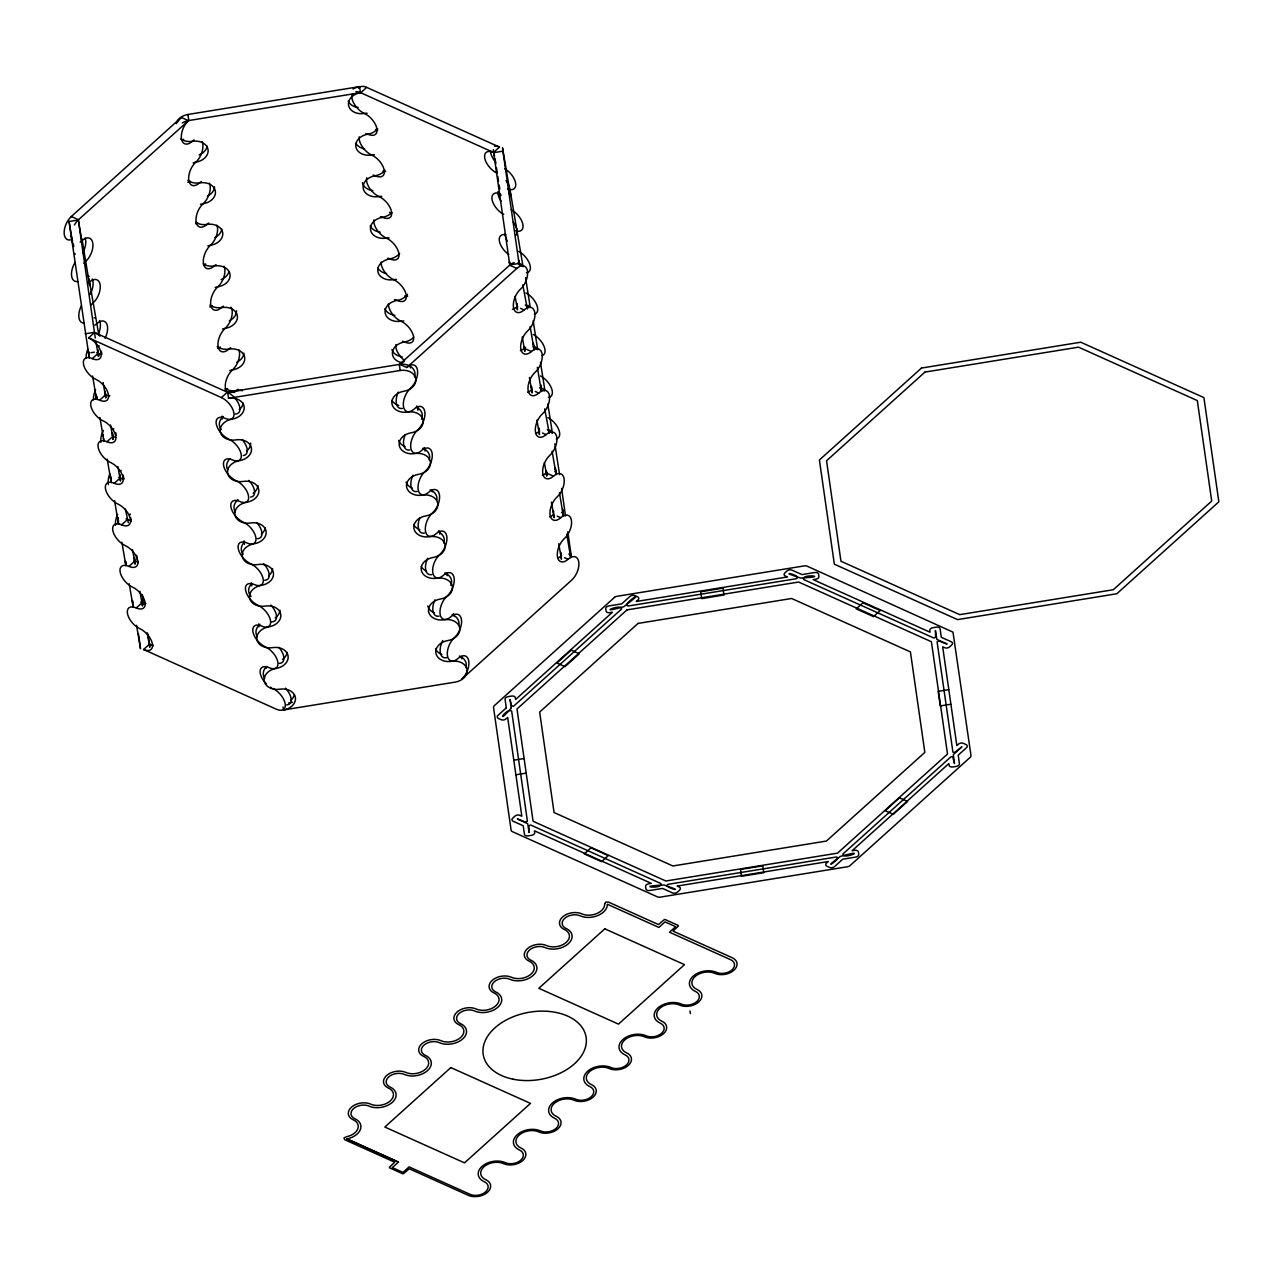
<?xml version="1.0" encoding="UTF-8"?>
<svg xmlns="http://www.w3.org/2000/svg" width="1283" height="1283" viewBox="0 0 1283 1283"><rect width="100%" height="100%" fill="white"/><g stroke="black" fill="none" stroke-linecap="round" stroke-linejoin="round"><path stroke-width="1.5" d="M112.359 432.852L113.145 439.524L110.579 425.042M118.533 524.138L117.747 517.723M142.477 605.72L141.659 599.065L142.541 603.411M563.397 516.119L562.596 509.447L563.478 513.793M566.765 534.225L570.694 557.608L569.941 550.984M70.421 239.873A13.921 7.618 -65.8 0 1 64.166 231.966A13.921 7.618 -65.8 0 1 71.303 216.538L181.304 117.443L188.473 120.666A13.921 7.618 -65.8 0 0 181.496 138.981A13.921 7.618 -65.8 0 0 192.129 141.435A13.921 7.618 -65.8 0 1 194.086 139.959M74.398 224.974A13.921 7.618 -65.8 0 1 78.471 219.762L188.473 120.666M272.686 688.426A13.921 7.297 48 0 1 285.147 703.597A13.921 7.297 48 0 1 276.342 709.21L143.584 649.503A13.921 7.297 48 0 0 152.372 643.89A13.921 7.297 48 0 0 139.927 628.718A13.921 7.297 48 0 1 127.466 613.563A13.921 7.297 48 0 1 136.255 607.95A13.921 7.297 48 0 0 145.043 602.336A13.921 7.297 48 0 0 132.598 587.165A13.921 7.297 48 0 1 120.137 572.01A13.921 7.297 48 0 1 128.925 566.396A13.921 7.297 48 0 0 137.714 560.783A13.921 7.297 48 0 0 125.269 545.612A13.921 7.297 48 0 1 112.808 530.456A13.921 7.297 48 0 1 121.612 524.843A13.921 7.297 48 0 0 130.401 519.23A13.921 7.297 48 0 0 117.94 504.059A13.921 7.297 48 0 1 105.495 488.903A13.921 7.297 48 0 1 114.283 483.29A13.921 7.297 48 0 0 123.072 477.677A13.921 7.297 48 0 0 110.611 462.505A13.921 7.297 48 0 1 98.166 447.35A13.921 7.297 48 0 1 106.954 441.737A13.921 7.297 48 0 0 115.743 436.124A13.921 7.297 48 0 0 103.282 420.952A13.921 7.297 48 0 1 90.836 405.797A13.921 7.297 48 0 1 99.625 400.184A13.921 7.297 48 0 0 108.413 394.571A13.921 7.297 48 0 0 95.968 379.399A13.921 7.297 48 0 1 83.507 364.244A13.921 7.297 48 0 1 92.296 358.631A13.921 7.297 48 0 0 101.084 353.017A13.921 7.297 48 0 0 88.639 337.846L94.573 332.505L227.332 392.213A13.921 7.297 48 0 1 239.135 404.995A13.921 7.297 48 0 1 235.334 414.024M355.808 91.735A13.921 7.297 48 0 1 360.78 92.745L366.713 87.388L499.472 147.096L493.538 152.452A13.921 7.297 48 0 0 484.749 158.066A13.921 7.297 48 0 0 497.195 173.237M92.296 358.631L98.23 353.274A13.921 7.297 48 0 0 101.902 354.3L101.341 351.334M99.625 400.184L105.559 394.827A13.921 7.297 48 0 0 109.905 395.87M106.954 441.737L111.413 437.711M114.283 483.29L120.217 477.934A13.921 7.297 48 0 0 123.89 478.96M88.639 337.846L221.398 397.554L227.332 392.213M121.612 524.843L127.546 519.487A13.921 7.297 48 0 0 131.219 520.513M128.925 566.396L134.875 561.04A13.921 7.297 48 0 0 137.858 561.97M411.121 387.691A13.921 7.618 -65.8 0 0 417.376 369.6A13.921 7.618 -65.8 0 0 406.807 367.515L399.638 364.292L509.64 265.18A13.921 7.618 -65.8 0 1 514.178 262.63M136.255 607.95L142.205 602.593A13.921 7.297 48 0 0 145.877 603.619M406.807 367.515L516.808 268.42A13.921 7.618 -65.8 0 1 527.441 270.873A13.921 7.618 -65.8 0 1 520.465 289.188A13.921 7.618 -65.8 0 0 513.505 307.503A13.921 7.618 -65.8 0 0 524.138 309.957A13.921 7.618 -65.8 0 1 534.754 312.427A13.921 7.618 -65.8 0 1 527.794 330.741A13.921 7.618 -65.8 0 0 520.834 349.056A13.921 7.618 -65.8 0 0 531.451 351.51A13.921 7.618 -65.8 0 1 542.084 353.98A13.921 7.618 -65.8 0 1 535.123 372.295A13.921 7.618 -65.8 0 0 528.147 390.609A13.921 7.618 -65.8 0 0 538.78 393.063A13.921 7.618 -65.8 0 1 549.413 395.533A13.921 7.618 -65.8 0 1 542.452 413.848A13.921 7.618 -65.8 0 0 535.476 432.163A13.921 7.618 -65.8 0 0 546.109 434.616A13.921 7.618 -65.8 0 1 556.742 437.086A13.921 7.618 -65.8 0 1 549.782 455.401A13.921 7.618 -65.8 0 0 542.805 473.716A13.921 7.618 -65.8 0 0 553.438 476.169A13.921 7.618 -65.8 0 1 564.071 478.639A13.921 7.618 -65.8 0 1 557.095 496.954A13.921 7.618 -65.8 0 0 550.134 515.269A13.921 7.618 -65.8 0 0 560.767 517.723A13.921 7.618 -65.8 0 1 571.4 520.192A13.921 7.618 -65.8 0 1 564.424 538.507A13.921 7.618 -65.8 0 0 557.464 556.822A13.921 7.618 -65.8 0 0 568.096 559.276A13.921 7.618 -65.8 0 1 578.729 561.746A13.921 7.618 -65.8 0 1 571.753 580.06L461.768 679.156A13.921 7.618 -65.8 0 0 468.728 660.841A13.921 7.618 -65.8 0 0 458.095 658.387A13.921 7.618 -65.8 0 1 447.478 655.918A13.921 7.618 -65.8 0 1 454.439 637.603A13.921 7.618 -65.8 0 0 461.399 619.288A13.921 7.618 -65.8 0 0 450.782 616.834A13.921 7.618 -65.8 0 1 440.149 614.365A13.921 7.618 -65.8 0 1 447.109 596.05A13.921 7.618 -65.8 0 0 454.086 577.735A13.921 7.618 -65.8 0 0 443.453 575.281A13.921 7.618 -65.8 0 1 432.82 572.827A13.921 7.618 -65.8 0 1 439.78 554.497A13.921 7.618 -65.8 0 0 446.757 536.182A13.921 7.618 -65.8 0 0 436.124 533.728A13.921 7.618 -65.8 0 1 425.491 531.274A13.921 7.618 -65.8 0 1 432.451 512.943A13.921 7.618 -65.8 0 0 439.428 494.629A13.921 7.618 -65.8 0 0 428.795 492.175A13.921 7.618 -65.8 0 1 418.162 489.721A13.921 7.618 -65.8 0 1 425.138 471.39A13.921 7.618 -65.8 0 0 432.098 453.075A13.921 7.618 -65.8 0 0 421.466 450.622A13.921 7.618 -65.8 0 1 410.833 448.168A13.921 7.618 -65.8 0 1 417.809 429.837A13.921 7.618 -65.8 0 0 424.769 411.522A13.921 7.618 -65.8 0 0 414.136 409.069A13.921 7.618 -65.8 0 1 403.503 406.615A13.921 7.618 -65.8 0 1 410.48 388.3M143.584 649.503L149.518 644.146A13.921 7.297 48 0 0 153.206 645.173M176.172 123.617A13.921 10.553 -8.2 0 1 187.927 114.476L359.577 86.619L360.443 92.681A13.921 10.553 -8.2 0 0 348.543 105.302A13.921 10.553 -8.2 0 0 364.115 113.465A13.921 10.553 -8.2 0 1 367.146 113.225M182.314 122.96A13.921 10.553 -8.2 0 1 188.793 120.538L360.443 92.681M89.185 354.894L88.447 351.237L89.233 357.893L69.074 221.494L78.343 220.002L82.401 244.123L81.759 239.071M519.647 265.244L518.653 260.112L519.038 263.448L509.768 264.956L493.666 152.661L502.936 151.153L502.535 147.834L510.666 196.058L509.976 189.74M85.175 333.805L94.445 332.297L78.343 220.002M90.949 352.745L94.381 352.183M283.046 706.949L283.479 709.98A13.921 10.553 -8.2 0 0 295.379 697.359A13.921 10.553 -8.2 0 0 279.822 689.196A13.921 10.553 -8.2 0 1 264.25 681.048A13.921 10.553 -8.2 0 1 276.15 668.427A13.921 10.553 -8.2 0 0 288.066 655.805A13.921 10.553 -8.2 0 0 272.493 647.642A13.921 10.553 -8.2 0 1 256.937 639.495A13.921 10.553 -8.2 0 1 268.837 626.874A13.921 10.553 -8.2 0 0 280.736 614.252A13.921 10.553 -8.2 0 0 265.164 606.089A13.921 10.553 -8.2 0 1 249.608 597.942A13.921 10.553 -8.2 0 1 261.507 585.321A13.921 10.553 -8.2 0 0 273.407 572.699A13.921 10.553 -8.2 0 0 257.835 564.536A13.921 10.553 -8.2 0 1 242.279 556.389A13.921 10.553 -8.2 0 1 254.178 543.767A13.921 10.553 -8.2 0 0 266.078 531.146A13.921 10.553 -8.2 0 0 250.506 522.983A13.921 10.553 -8.2 0 1 234.949 514.836A13.921 10.553 -8.2 0 1 246.849 502.214A13.921 10.553 -8.2 0 0 258.749 489.593A13.921 10.553 -8.2 0 0 243.193 481.43A13.921 10.553 -8.2 0 1 227.62 473.283A13.921 10.553 -8.2 0 1 239.52 460.661A13.921 10.553 -8.2 0 0 251.42 448.04A13.921 10.553 -8.2 0 0 235.864 439.893A13.921 10.553 -8.2 0 1 220.291 431.729A13.921 10.553 -8.2 0 1 232.191 419.108A13.921 10.553 -8.2 0 0 244.091 406.486A13.921 10.553 -8.2 0 0 228.534 398.339L227.668 392.261L399.318 364.42A13.921 10.553 -8.2 0 1 414.505 376.817M228.534 398.339L400.184 370.482A13.921 10.553 -8.2 0 1 415.756 378.629A13.921 10.553 -8.2 0 1 403.856 391.251A13.921 10.553 -8.2 0 0 391.957 403.872A13.921 10.553 -8.2 0 0 407.513 412.035A13.921 10.553 -8.2 0 1 423.069 420.183A13.921 10.553 -8.2 0 1 411.169 432.804A13.921 10.553 -8.2 0 0 399.27 445.426A13.921 10.553 -8.2 0 0 414.842 453.589A13.921 10.553 -8.2 0 1 430.398 461.736A13.921 10.553 -8.2 0 1 418.499 474.357A13.921 10.553 -8.2 0 0 406.599 486.979A13.921 10.553 -8.2 0 0 422.171 495.142A13.921 10.553 -8.2 0 1 437.728 503.289A13.921 10.553 -8.2 0 1 425.828 515.91A13.921 10.553 -8.2 0 0 413.928 528.532A13.921 10.553 -8.2 0 0 429.5 536.695A13.921 10.553 -8.2 0 1 445.057 544.842A13.921 10.553 -8.2 0 1 433.157 557.464A13.921 10.553 -8.2 0 0 421.257 570.085A13.921 10.553 -8.2 0 0 436.813 578.248A13.921 10.553 -8.2 0 1 452.386 586.395A13.921 10.553 -8.2 0 1 440.486 599.017A13.921 10.553 -8.2 0 0 428.586 611.638A13.921 10.553 -8.2 0 0 444.143 619.785A13.921 10.553 -8.2 0 1 459.715 627.948A13.921 10.553 -8.2 0 1 447.815 640.57A13.921 10.553 -8.2 0 0 435.915 653.191A13.921 10.553 -8.2 0 0 451.472 661.338A13.921 10.553 -8.2 0 1 467.044 669.501A13.921 10.553 -8.2 0 1 455.144 682.123L283.479 709.98M288.531 702.956L292.476 702.314M513.745 760.21L524.218 758.51M948.65 689.645L938.162 691.345L940.263 705.939L950.735 704.239M515.83 774.804L526.319 773.104M360.78 92.745L493.538 152.452M509.64 265.18L516.808 268.42M520.545 308.353L524.138 309.957M520.385 350.676A13.921 7.618 -65.8 0 0 524.282 348.286L531.451 351.51M535.203 391.459L538.78 393.063M71.303 216.538L78.471 219.762M542.533 433.012L546.109 434.616M542.356 475.335A13.921 7.618 -65.8 0 0 546.269 472.946L553.438 476.169M557.175 516.119L560.767 517.723M564.504 557.672L568.096 559.276M149.518 644.146L153.158 645.782M346.987 1138.903L398.484 1162.061L392.325 1167.61L402.942 1172.389L409.052 1166.889L470.123 1194.361A11.13 7.265 -10 0 0 485.648 1191.843A11.13 7.265 -10 0 0 484.188 1181.675A16.695 10.889 -10 0 1 482.007 1166.423A16.695 10.889 -10 0 1 505.31 1162.655A11.13 7.265 -10 0 0 520.85 1160.121A11.13 7.265 -10 0 0 519.39 1149.969A16.695 10.889 -10 0 1 517.209 1134.717A16.695 10.889 -10 0 1 540.512 1130.932A11.13 7.265 -10 0 0 556.052 1128.415A11.13 7.265 -10 0 0 554.593 1118.247A16.695 10.889 -10 0 1 552.396 1103.011A16.695 10.889 -10 0 1 575.714 1099.226A11.13 7.265 -10 0 0 591.238 1096.708A11.13 7.265 -10 0 0 589.779 1086.541A16.695 10.889 -10 0 1 587.598 1071.289A16.695 10.889 -10 0 1 610.9 1067.504A11.13 7.265 -10 0 0 626.441 1064.986A11.13 7.265 -10 0 0 624.981 1054.818A16.695 10.889 -10 0 1 622.8 1039.583A16.695 10.889 -10 0 1 646.103 1035.798A11.13 7.265 -10 0 0 661.643 1033.28A11.13 7.265 -10 0 0 660.184 1023.112A16.695 10.889 -10 0 1 658.003 1007.861A16.695 10.889 -10 0 1 681.305 1004.076A11.13 7.265 -10 0 0 696.829 1001.558A11.13 7.265 -10 0 0 695.386 991.39A16.695 10.889 -10 0 1 693.189 976.155A16.695 10.889 -10 0 1 716.491 972.37A11.13 7.265 -10 0 0 732.032 969.852A11.13 7.265 -10 0 0 730.572 959.684L669.501 932.212L675.66 926.663L665.043 921.884L658.885 927.433L607.308 904.242A16.695 10.889 -10 0 1 598.103 915.437A16.695 10.889 -10 0 1 580.221 915.837A11.13 7.265 -10 0 0 564.68 918.355A11.13 7.265 -10 0 0 566.14 928.523A16.695 10.889 -10 0 1 568.321 943.759A16.695 10.889 -10 0 1 545.018 947.544A11.13 7.265 -10 0 0 529.478 950.062A11.13 7.265 -10 0 0 530.937 960.229A16.695 10.889 -10 0 1 533.119 975.481A16.695 10.889 -10 0 1 509.816 979.25A11.13 7.265 -10 0 0 494.276 981.784A11.13 7.265 -10 0 0 495.735 991.935A16.695 10.889 -10 0 1 497.932 1007.187A16.695 10.889 -10 0 1 474.614 1010.972A11.13 7.265 -10 0 0 459.089 1013.49A11.13 7.265 -10 0 0 460.549 1023.658A16.695 10.889 -10 0 1 462.73 1038.909A16.695 10.889 -10 0 1 439.428 1042.678A11.13 7.265 -10 0 0 423.887 1045.212A11.13 7.265 -10 0 0 425.347 1055.364A16.695 10.889 -10 0 1 427.528 1070.615A16.695 10.889 -10 0 1 404.225 1074.4A11.13 7.265 -10 0 0 388.685 1076.918A11.13 7.265 -10 0 0 390.144 1087.086A16.695 10.889 -10 0 1 392.341 1102.322A16.695 10.889 -10 0 1 369.023 1106.106A11.13 7.265 -10 0 0 353.499 1108.624A11.13 7.265 -10 0 0 354.958 1118.792A16.695 10.889 -10 0 1 360.331 1129.665A16.695 10.889 -10 0 1 346.859 1138.919L398.42 1162.125M112.359 432.836L113.241 437.214M142.461 605.736L139.895 591.255M563.333 515.926L559.436 492.672M569.957 551.032L570.935 556.116M118.469 523.945L114.572 500.691M516.776 303.349L517.578 307.535M117.811 517.626L118.613 521.812M103.265 434.985L103.249 435.979M553.582 511.917L553.326 510.955L553.647 513.649M89.169 279.967L88.928 279.004L89.73 285.644L82.016 239.312M510.121 190.349L523.063 266.688M72.794 244.219L73.131 245.614L73.019 244.428M531.771 388.14L531.354 386.295L531.836 390.24M89.265 280.384L98.823 335.007M132.823 602.417L132.406 600.54L132.791 603.892M500.979 195.674L500.771 194.551M546.43 471.246L546.879 473.748M96.177 394.667L96.915 398.724M110.931 478.302L110.402 475.913L111.204 482.584L107.243 459.138M510.009 264.619L509.399 261.668L509.768 264.956M524.555 347.132L525.036 349.858M561.296 555.491L560.687 552.54L561.457 559.163L558.73 543.703M125.59 561.409L126.087 564.135M493.907 152.324L494.564 156.093M135.084 561.152L134.33 557.512L135.132 564.183L132.566 549.701M72.506 242.615L69.074 221.494M541.506 389.15L540.624 384.772L541.426 391.443L537.352 367.339M539.55 432.195L538.716 427.881L539.469 434.52L536.903 420.038M105.912 395.661L105.03 391.299L105.815 397.971L103.41 384.499M689.949 1010.972L690.398 1013.57M556.293 473.01L555.266 467.894L556.068 474.566L552.107 451.119M120.698 479.521L119.688 474.389L120.49 481.061L117.908 466.595M554.833 443.822L559.58 474.614M525.533 277.609L530.232 307.23M98.855 355.664L97.716 349.73L98.502 356.417L95.92 341.936M73.339 244.059L73.772 246.609M549.252 433.109L544.682 408.892M527.265 308.449L522.806 284.906M128.316 522.726L125.397 509.159M547.793 403.904L552.38 432.9M533.151 320.814L537.721 349.794M540.464 362.351L544.89 390.337M499.793 188.97L499.151 185.089M495.03 158.835L495.847 163.791M544.393 462.586L546.799 476.073L546.237 471.519M522.245 336.932L524.811 351.414L524.266 346.859M515.092 296.389L517.498 309.861L516.696 303.446M131.283 521.507L130.641 517.546M147.224 632.808L149.79 647.29L147.978 634.091M551.401 502.15L554.128 517.61L553.823 514.9M529.414 377.491L532.14 392.967L531.916 390.818M123.793 478.96L123.168 475.047M103.089 382.494L103.249 383.489M74.911 253.409L75.072 254.403M498.51 181.095L497.788 176.461M116.144 435.418L115.695 432.563M496.473 167.704L497.13 172.018M95.311 338.022L94.445 332.297M130.08 513.89L130.208 514.756M530.136 326.459L534.081 349.906L533.295 343.235L534.305 348.351A13.921 7.618 -65.8 0 0 533.103 346.875M136.559 625.35L140.521 648.781L138.42 633.626M129.23 583.797L133.191 607.228L132.967 605.095M121.901 542.244L125.862 565.691L125.301 561.136M99.93 417.584L103.875 441.031L103.57 438.305M92.601 376.031L96.546 399.478L95.92 394.426M561.569 488.406L565.514 515.991M567.776 531.755L571.176 555.395M502.936 151.153L519.038 263.448M399.318 364.42L400.184 370.482M187.927 114.476L188.793 120.538M136.672 555.282L137.81 563.157M142.333 594.687L143.744 604.534M493.666 152.661L493.281 149.598M402.076 362.736A13.921 10.553 -8.2 0 1 392.438 352.312A13.921 10.553 -8.2 0 1 404.402 342A13.921 10.553 -8.2 0 0 413.735 337.221M403.776 320.991A13.921 10.553 -8.2 0 0 400.745 321.231A13.921 10.553 -8.2 0 1 385.189 313.068A13.921 10.553 -8.2 0 1 397.089 300.447A13.921 10.553 -8.2 0 0 407.481 294.288M396.447 279.437A13.921 10.553 -8.2 0 0 393.416 279.678A13.921 10.553 -8.2 0 1 377.86 271.515A13.921 10.553 -8.2 0 1 389.759 258.893A13.921 10.553 -8.2 0 0 399.654 253.441M389.118 237.884A13.921 10.553 -8.2 0 0 386.087 238.125A13.921 10.553 -8.2 0 1 370.53 229.962A13.921 10.553 -8.2 0 1 382.43 217.34A13.921 10.553 -8.2 0 0 391.748 212.561M381.789 196.331A13.921 10.553 -8.2 0 0 378.758 196.572A13.921 10.553 -8.2 0 1 363.201 188.409A13.921 10.553 -8.2 0 1 375.101 175.787A13.921 10.553 -8.2 0 0 384.996 170.334M374.46 154.778A13.921 10.553 -8.2 0 0 371.445 155.018A13.921 10.553 -8.2 0 1 355.872 146.855A13.921 10.553 -8.2 0 1 367.772 134.234A13.921 10.553 -8.2 0 0 377.667 128.781M180.518 138.789A13.921 10.553 -8.2 0 0 192.45 141.322A13.921 10.553 -8.2 0 1 208.022 149.486A13.921 10.553 -8.2 0 1 196.123 162.091A13.921 10.553 -8.2 0 0 193.172 162.829M187.847 180.342A13.921 10.553 -8.2 0 0 199.779 182.876A13.921 10.553 -8.2 0 1 215.352 191.023A13.921 10.553 -8.2 0 1 203.452 203.644A13.921 10.553 -8.2 0 0 200.501 204.382M195.898 222.392A13.921 10.553 -8.2 0 0 207.108 224.429A13.921 10.553 -8.2 0 1 222.681 232.576A13.921 10.553 -8.2 0 1 210.781 245.197A13.921 10.553 -8.2 0 0 207.83 245.935M203.227 263.945A13.921 10.553 -8.2 0 0 214.437 265.982A13.921 10.553 -8.2 0 1 229.994 274.129A13.921 10.553 -8.2 0 1 218.094 286.751A13.921 10.553 -8.2 0 0 215.159 287.488M209.835 305.001A13.921 10.553 -8.2 0 0 221.767 307.535A13.921 10.553 -8.2 0 1 237.323 315.682A13.921 10.553 -8.2 0 1 225.423 328.304A13.921 10.553 -8.2 0 0 222.488 329.041M217.164 346.554A13.921 10.553 -8.2 0 0 229.096 349.088A13.921 10.553 -8.2 0 1 244.652 357.235A13.921 10.553 -8.2 0 1 232.752 369.857A13.921 10.553 -8.2 0 0 229.817 370.595M225.199 388.605A13.921 10.553 -8.2 0 0 236.425 390.641A13.921 10.553 -8.2 0 1 242.423 390.673M402.172 356.818A13.921 10.553 -8.2 0 1 391.924 349.682M394.843 315.265A13.921 10.553 -8.2 0 1 384.868 308.85M386.552 273.568A13.921 10.553 -8.2 0 1 377.892 268.003M380.201 232.175A13.921 10.553 -8.2 0 1 370.226 225.744M372.872 190.622A13.921 10.553 -8.2 0 1 362.399 182.715M364.564 148.908A13.921 10.553 -8.2 0 1 355.92 143.343M358.214 107.515A13.921 10.553 -8.2 0 1 348.238 101.084M353.098 89.04A13.921 10.553 -8.2 0 1 359.577 86.619M207.172 146.118A13.921 10.553 -8.2 0 1 199.122 154.954M214.582 186.885A13.921 10.553 -8.2 0 1 207.365 196.107M221.815 229.224A13.921 10.553 -8.2 0 1 214.694 237.66M228.983 271.547A13.921 10.553 -8.2 0 1 221.109 279.614M236.569 310.775A13.921 10.553 -8.2 0 1 229.336 320.766M243.882 353.098A13.921 10.553 -8.2 0 1 236.665 362.319M234.789 391.796A13.921 7.618 -65.8 0 0 236.088 390.754A13.921 7.618 -65.8 0 1 238.045 389.278M229.192 393.288A13.921 7.618 -65.8 0 1 225.439 383.601A13.921 7.618 -65.8 0 1 232.431 369.985A13.921 7.618 -65.8 0 0 238.911 349.906M230.715 347.725A13.921 7.618 -65.8 0 0 228.759 349.201A13.921 7.618 -65.8 0 1 218.126 346.747A13.921 7.618 -65.8 0 1 225.102 328.432A13.921 7.618 -65.8 0 0 231.004 307.182M223.386 306.172A13.921 7.618 -65.8 0 0 221.43 307.647A13.921 7.618 -65.8 0 1 210.813 305.194A13.921 7.618 -65.8 0 1 217.773 286.879A13.921 7.618 -65.8 0 0 223.996 266.19M216.073 264.619A13.921 7.618 -65.8 0 0 214.117 266.094A13.921 7.618 -65.8 0 1 203.484 263.64A13.921 7.618 -65.8 0 1 210.444 245.326A13.921 7.618 -65.8 0 0 216.939 225.247M208.744 223.066A13.921 7.618 -65.8 0 0 206.788 224.541A13.921 7.618 -65.8 0 1 196.155 222.087A13.921 7.618 -65.8 0 1 203.115 203.772A13.921 7.618 -65.8 0 0 209.337 183.084M201.415 181.512A13.921 7.618 -65.8 0 0 199.458 182.988A13.921 7.618 -65.8 0 1 188.826 180.534A13.921 7.618 -65.8 0 1 195.786 162.219A13.921 7.618 -65.8 0 0 202.008 141.531M80.188 242.022A13.921 7.618 -65.8 0 0 82.144 240.546A13.921 7.618 -65.8 0 1 92.777 243A13.921 7.618 -65.8 0 1 85.801 261.315A13.921 7.618 -65.8 0 0 83.94 263.288M72.57 241.012A13.921 7.618 -65.8 0 1 71.335 235.19M87.501 283.575A13.921 7.618 -65.8 0 0 89.473 282.1A13.921 7.618 -65.8 0 1 100.09 284.553A13.921 7.618 -65.8 0 1 93.13 302.868A13.921 7.618 -65.8 0 0 91.253 304.841M94.83 325.128A13.921 7.618 -65.8 0 0 96.786 323.653A13.921 7.618 -65.8 0 1 106.521 323.444A13.921 7.618 -65.8 0 1 105.014 338.327M98.583 346.394A13.921 7.618 -65.8 0 1 99.192 345.688M113.241 429.5A13.921 7.618 -65.8 0 1 113.85 428.795M120.57 471.053A13.921 7.618 -65.8 0 1 121.179 470.348M227.62 388.573A13.921 7.618 -65.8 0 1 225.006 389.92M220.291 347.019A13.921 7.618 -65.8 0 1 217.693 348.367M212.304 305.899A13.921 7.618 -65.8 0 1 209.722 306.974M205.633 263.913A13.921 7.618 -65.8 0 1 203.676 265.02M197.662 222.793A13.921 7.618 -65.8 0 1 195.706 223.707M190.333 181.24A13.921 7.618 -65.8 0 1 187.751 182.314M183.661 139.254A13.921 7.618 -65.8 0 1 181.689 140.36M177.23 122.655A13.921 7.618 -65.8 0 1 181.304 117.443M85.127 238.029A13.921 7.618 -65.8 0 1 82.705 252.879M77.75 281.426A13.921 7.618 -65.8 0 1 71.607 276.021A13.921 7.618 -65.8 0 1 75.072 262.438M92.184 278.956A13.921 7.618 -65.8 0 1 90.035 294.432M86.843 276.326A13.921 7.618 -65.8 0 1 89.185 276.342M83.86 323.108A13.921 7.618 -65.8 0 1 81.406 305.739M99.497 320.509A13.921 7.618 -65.8 0 1 98.278 334.189M94.156 317.879A13.921 7.618 -65.8 0 1 95.375 317.751M86.169 358.326A13.921 7.618 -65.8 0 1 87.885 349.136M93.499 399.879A13.921 7.618 -65.8 0 1 95.616 389.759M100.908 442.234A13.921 7.618 -65.8 0 1 103.394 430.398M108.365 484.557A13.921 7.618 -65.8 0 1 109.857 473.796M115.566 525.34A13.921 7.618 -65.8 0 1 117.603 514.419M542.661 388.412A13.921 7.297 48 0 1 544.281 390.882M535.332 346.859A13.921 7.297 48 0 1 536.952 349.329M528.003 305.306A13.921 7.297 48 0 1 529.125 306.942M520.673 263.753A13.921 7.297 48 0 1 522.293 266.223M508.709 254.515A13.921 7.297 48 0 1 499.344 240.803A13.921 7.297 48 0 1 505.919 234.773M513.344 222.2A13.921 7.297 48 0 1 515.702 235.495M503.754 214.405A13.921 7.297 48 0 1 492.079 199.619A13.921 7.297 48 0 1 500.097 193.685M506.031 180.646A13.921 7.297 48 0 1 508.742 193.557M352.328 94.14A13.921 7.297 48 0 0 364.436 113.513A13.921 7.297 48 0 1 376.881 128.685A13.921 7.297 48 0 1 368.093 134.298A13.921 7.297 48 0 0 365.831 133.512M359.288 136.816A13.921 7.297 48 0 0 371.765 155.067A13.921 7.297 48 0 1 384.21 170.238A13.921 7.297 48 0 1 375.422 175.851A13.921 7.297 48 0 0 373.161 175.065M366.762 177.776A13.921 7.297 48 0 0 379.094 196.62A13.921 7.297 48 0 1 391.54 211.791A13.921 7.297 48 0 1 382.751 217.404A13.921 7.297 48 0 0 380.49 216.619M373.946 219.922A13.921 7.297 48 0 0 386.424 238.173A13.921 7.297 48 0 1 398.869 253.344A13.921 7.297 48 0 1 390.08 258.958A13.921 7.297 48 0 0 387.819 258.172M381.179 262.101A13.921 7.297 48 0 0 393.737 279.726A13.921 7.297 48 0 1 406.198 294.898A13.921 7.297 48 0 1 397.409 300.511A13.921 7.297 48 0 0 394.426 299.581M388.492 303.654A13.921 7.297 48 0 0 401.066 321.279A13.921 7.297 48 0 1 413.527 336.451A13.921 7.297 48 0 1 404.738 342.064A13.921 7.297 48 0 0 402.461 341.278M404.482 360.443A13.921 7.297 48 0 1 395.918 344.582M549.99 429.965A13.921 7.297 48 0 1 552.059 433.269M540.56 376.015A13.921 7.297 48 0 1 551.578 388.428A13.921 7.297 48 0 1 548.402 397.425M533.231 334.462A13.921 7.297 48 0 1 543.928 346.057A13.921 7.297 48 0 1 542.228 355.616M525.902 292.909A13.921 7.297 48 0 1 536.759 304.921A13.921 7.297 48 0 1 534.337 314.223M518.573 251.356A13.921 7.297 48 0 1 529.59 263.785A13.921 7.297 48 0 1 526.415 272.766M507.346 241.092A13.921 7.297 48 0 1 505.181 234.019M511.243 209.803A13.921 7.297 48 0 1 522.919 224.605A13.921 7.297 48 0 1 514.9 230.523M501.06 201.206A13.921 7.297 48 0 1 497.9 191.792M504.7 168.682A13.921 7.297 48 0 1 515.654 183.421A13.921 7.297 48 0 1 507.571 188.97M495.591 162.043A13.921 7.297 48 0 1 490.523 150.913M494.516 146.102A13.921 7.297 48 0 1 499.472 147.096M358.518 88.286A13.921 7.297 48 0 1 366.713 87.388M377.715 129.968A13.921 7.297 48 0 1 375.566 129.535M385.702 171.537A13.921 7.297 48 0 1 382.895 171.088M391.668 212.994A13.921 7.297 48 0 1 389.471 212.369M407.689 296.197A13.921 7.297 48 0 1 404.867 295.748M547.889 417.568A13.921 7.297 48 0 1 558.746 429.58A13.921 7.297 48 0 1 556.325 438.882M287.2 652.438A13.921 10.553 -8.2 0 1 282.565 659.414M257.386 636.657A13.921 10.553 -8.2 0 1 259.952 624.34M279.967 610.115A13.921 10.553 -8.2 0 1 275.236 617.861M251.083 596.37A13.921 10.553 -8.2 0 1 251.933 583.396M272.637 568.561A13.921 10.553 -8.2 0 1 268.644 575.73M243.209 554.208A13.921 10.553 -8.2 0 1 244.604 541.843M265.228 527.778A13.921 10.553 -8.2 0 1 261.315 534.177M235.414 511.997A13.921 10.553 -8.2 0 1 237.964 499.68M257.979 485.455A13.921 10.553 -8.2 0 1 253.248 493.201M227.668 469.77A13.921 10.553 -8.2 0 1 229.962 458.737M250.666 443.132A13.921 10.553 -8.2 0 1 246.657 451.071M221.237 429.548A13.921 10.553 -8.2 0 1 223.322 416.574M243.241 403.135A13.921 10.553 -8.2 0 1 239.344 409.518M227.668 392.261A13.921 10.553 -8.2 0 1 234.613 392.502M398.756 405.476A13.921 10.553 -8.2 0 1 391.989 400.36M416.269 407.128A13.921 10.553 -8.2 0 1 421.53 419.124M405.203 446.709A13.921 10.553 -8.2 0 1 398.692 440.486M422.749 448.328A13.921 10.553 -8.2 0 1 429.164 459.923M412.517 488.262A13.921 10.553 -8.2 0 1 406.021 482.039M430.078 489.881A13.921 10.553 -8.2 0 1 436.878 499.937M419.846 529.815A13.921 10.553 -8.2 0 1 413.623 524.314M438.257 531.787A13.921 10.553 -8.2 0 1 443.806 543.03M426.325 571.015A13.921 10.553 -8.2 0 1 421.289 566.573M444.72 572.988A13.921 10.553 -8.2 0 1 450.83 585.337M434.504 612.921A13.921 10.553 -8.2 0 1 427.784 605.945M452.049 614.541A13.921 10.553 -8.2 0 1 458.705 625.366M441.833 654.474A13.921 10.553 -8.2 0 1 435.595 648.973M459.378 656.078A13.921 10.553 -8.2 0 1 465.793 667.689M294.368 694.777A13.921 10.553 -8.2 0 1 290.632 700.39M264.715 678.21A13.921 10.553 -8.2 0 1 266.591 666.502M453.492 613.691A13.921 7.618 -65.8 0 1 454.294 616.449M439.059 616.161A13.921 7.618 -65.8 0 1 434.953 599.851M446.436 572.763A13.921 7.618 -65.8 0 1 447.061 575.698M431.746 574.608A13.921 7.618 -65.8 0 1 427.624 558.297M438.834 530.585A13.921 7.618 -65.8 0 1 439.732 534.145M424.416 533.054A13.921 7.618 -65.8 0 1 419.878 517.674M431.778 489.657A13.921 7.618 -65.8 0 1 432.323 491.79M417.087 491.501A13.921 7.618 -65.8 0 1 412.966 475.191M424.176 447.494A13.921 7.618 -65.8 0 1 425.074 451.039M409.758 449.948A13.921 7.618 -65.8 0 1 405.236 434.568M416.847 405.941A13.921 7.618 -65.8 0 1 417.793 410.319M402.429 408.395A13.921 7.618 -65.8 0 1 398.307 392.085M410.015 365.655A13.921 7.618 -65.8 0 1 410.416 367.932M399.638 364.292A13.921 7.618 -65.8 0 1 404.177 361.742M517.562 263.079A13.921 7.618 -65.8 0 1 519.198 264.715M512.414 309.299A13.921 7.618 -65.8 0 0 516.969 306.733A13.921 7.618 -65.8 0 1 517.61 306.188M525.356 304.953A13.921 7.618 -65.8 0 1 527.521 308.818M524.282 348.286A13.921 7.618 -65.8 0 1 525.597 347.244M531.611 389.84A13.921 7.618 -65.8 0 1 527.714 392.229M539.534 387.739A13.921 7.618 -65.8 0 1 541.185 389.374M535.685 433.542A13.921 7.618 -65.8 0 0 538.94 431.393A13.921 7.618 -65.8 0 1 539.598 430.847M547.328 429.613A13.921 7.618 -65.8 0 1 549.316 432.772M555.09 471.535A13.921 7.618 -65.8 0 1 556.148 473.042M546.269 472.946A13.921 7.618 -65.8 0 1 546.911 472.401M553.598 514.499A13.921 7.618 -65.8 0 1 549.685 516.889M561.521 512.398A13.921 7.618 -65.8 0 1 563.157 514.034M557.656 558.201A13.921 7.618 -65.8 0 0 560.928 556.052A13.921 7.618 -65.8 0 1 561.569 555.507M568.85 553.951A13.921 7.618 -65.8 0 1 570.807 556.148M461.303 656.527A13.921 7.618 -65.8 0 1 461.704 658.804M447.029 657.538A13.921 7.618 -65.8 0 1 440.454 653.432A13.921 7.618 -65.8 0 1 442.715 640.49M140.665 602A13.921 7.297 48 0 1 142.205 602.593M125.959 564.183A13.921 7.297 48 0 1 126.424 562.435M134.106 560.719A13.921 7.297 48 0 1 134.875 561.04M126.023 518.909A13.921 7.297 48 0 1 127.546 519.487M118.694 477.356A13.921 7.297 48 0 1 120.217 477.934M112.118 436.06A13.921 7.297 48 0 1 112.888 436.38A13.921 7.297 48 0 0 115.871 437.311M96.626 398.628A13.921 7.297 48 0 1 96.899 396.752M104.789 394.506A13.921 7.297 48 0 1 105.559 394.827M96.706 352.697A13.921 7.297 48 0 1 98.23 353.274M94.573 332.505A13.921 7.297 48 0 1 100.01 336.162M222.28 418.98A13.921 7.297 48 0 1 222.087 416.125M242.214 439.604A13.921 7.297 48 0 1 243.289 455.545M248.87 480.403A13.921 7.297 48 0 1 250.618 497.098M256.873 522.71A13.921 7.297 48 0 1 257.322 538.684M244.46 544.425A13.921 7.297 48 0 1 244.075 540.784M263.512 563.51A13.921 7.297 48 0 1 264.651 580.237M251.789 585.978A13.921 7.297 48 0 1 251.356 582.995M270.841 605.063A13.921 7.297 48 0 1 276.583 616.594A13.921 7.297 48 0 1 271.306 621.774M258.925 626.745A13.921 7.297 48 0 1 258.733 623.891M278.86 647.37A13.921 7.297 48 0 1 279.293 663.343M266.255 668.299A13.921 7.297 48 0 1 266.03 666.807M285.5 688.169A13.921 7.297 48 0 1 286.622 704.896M221.398 397.554A13.921 7.297 48 0 1 233.843 412.725A13.921 7.297 48 0 1 225.054 418.338A13.921 7.297 48 0 0 216.266 423.951A13.921 7.297 48 0 0 228.727 439.107M229.513 439.492A13.921 7.297 48 0 1 241.236 454.647A13.921 7.297 48 0 1 232.383 459.891A13.921 7.297 48 0 0 223.547 465.12A13.921 7.297 48 0 0 235.27 480.291M236.056 480.66A13.921 7.297 48 0 1 248.501 495.831A13.921 7.297 48 0 1 239.713 501.445A13.921 7.297 48 0 0 230.924 507.058A13.921 7.297 48 0 0 243.385 522.213A13.921 7.297 48 0 1 255.83 537.385A13.921 7.297 48 0 1 247.042 542.998A13.921 7.297 48 0 0 238.189 548.226A13.921 7.297 48 0 0 249.928 563.397M250.698 563.766A13.921 7.297 48 0 1 263.159 578.938A13.921 7.297 48 0 1 254.371 584.551A13.921 7.297 48 0 0 245.582 590.164A13.921 7.297 48 0 0 258.027 605.319A13.921 7.297 48 0 1 270.488 620.491A13.921 7.297 48 0 1 261.7 626.104A13.921 7.297 48 0 0 252.911 631.717A13.921 7.297 48 0 0 265.356 646.873A13.921 7.297 48 0 1 277.818 662.044A13.921 7.297 48 0 1 269.029 667.657A13.921 7.297 48 0 0 260.16 670.48A13.921 7.297 48 0 0 266.527 684.064M271.114 687.624A13.921 7.297 48 0 1 270.328 687.143M511.243 708.12C494.356 727.525 506.56 706.676 511.692 711.199L527.409 821.216L525.613 822.034L517.37 818.971L527.73 823.702L529.093 832.507L528.885 825.819L530.681 825.001L660.793 883.474C664.049 889.728 632.487 886.28 664.081 885.029C690.96 894.043 660.569 887.066 668.395 884.26L836.019 857.06C844.374 857.461 817.111 873.418 840.365 856.419C870.997 847.694 841.488 860.781 843.059 853.885L951.056 756.713L952.804 757.018L954.488 763.481L953.317 754.645L961.881 746.834L954.857 752.383L952.916 752.175L937.087 641.805L938.883 640.987L947.143 644.066L936.815 639.351L935.419 630.514L935.628 637.218L933.816 638.02L803.719 579.563C800.384 573.164 831.961 576.805 800.496 578.008C773.424 569.331 803.944 575.377 796.118 578.761L628.478 605.961C619.561 605.303 652.983 584.326 623.698 606.747C593.5 615.247 623.185 602.401 621.453 609.136L513.457 706.324L511.644 705.842L510.025 699.556L511.243 708.12M604.646 903.729L604.646 904.066A14.081 9.189 -10 0 1 596.868 913.512A14.081 9.189 -10 0 1 581.776 913.849A13.744 8.965 -10 0 0 562.596 916.96A13.744 8.965 -10 0 0 564.392 929.501A14.081 9.189 -10 0 1 566.236 942.364A14.081 9.189 -10 0 1 546.574 945.555A13.744 8.965 -10 0 0 527.393 948.666A13.744 8.965 -10 0 0 529.205 961.208A14.081 9.189 -10 0 1 531.05 974.086A14.081 9.189 -10 0 1 511.388 977.261A13.744 8.965 -10 0 0 492.207 980.388A13.744 8.965 -10 0 0 494.003 992.93A14.081 9.189 -10 0 1 495.847 1005.792A14.081 9.189 -10 0 1 476.185 1008.983A13.744 8.965 -10 0 0 457.005 1012.095A13.744 8.965 -10 0 0 458.801 1024.636A14.081 9.189 -10 0 1 460.645 1037.498A14.081 9.189 -10 0 1 440.983 1040.689A13.744 8.965 -10 0 0 421.802 1043.801A13.744 8.965 -10 0 0 423.615 1056.358A14.081 9.189 -10 0 1 425.459 1069.22A14.081 9.189 -10 0 1 405.781 1072.412A13.744 8.965 -10 0 0 386.616 1075.523A13.744 8.965 -10 0 0 388.412 1088.064A14.081 9.189 -10 0 1 390.257 1100.926A14.081 9.189 -10 0 1 370.595 1104.118A13.744 8.965 -10 0 0 351.414 1107.229A13.744 8.965 -10 0 0 353.21 1119.786A14.081 9.189 -10 0 1 357.765 1128.944A14.081 9.189 -10 0 1 346.378 1136.77L343.956 1137.957L344.726 1139.721L394.699 1162.206L389.471 1167.257A1.684 1.091 -10 0 0 389.551 1167.835L402.67 1173.737A1.684 1.091 -10 0 0 403.552 1173.592L409.293 1168.781L468.375 1195.355A13.744 8.965 -10 0 0 487.556 1192.228A13.744 8.965 -10 0 0 485.76 1179.686A14.081 9.189 -10 0 1 483.916 1166.824A14.081 9.189 -10 0 1 503.577 1163.633A13.744 8.965 -10 0 0 522.758 1160.522A13.744 8.965 -10 0 0 520.946 1147.98A14.081 9.189 -10 0 1 519.102 1135.118A14.081 9.189 -10 0 1 538.78 1131.927A13.744 8.965 -10 0 0 557.945 1128.815A13.744 8.965 -10 0 0 556.148 1116.258A14.081 9.189 -10 0 1 554.304 1103.396A14.081 9.189 -10 0 1 573.966 1100.205A13.744 8.965 -10 0 0 593.147 1097.093A13.744 8.965 -10 0 0 591.351 1084.552A14.081 9.189 -10 0 1 589.506 1071.69A14.081 9.189 -10 0 1 609.168 1068.498A13.744 8.965 -10 0 0 628.349 1065.387A13.744 8.965 -10 0 0 626.553 1052.83A14.081 9.189 -10 0 1 624.709 1039.968A14.081 9.189 -10 0 1 644.371 1036.776A13.744 8.965 -10 0 0 663.536 1033.665A13.744 8.965 -10 0 0 661.739 1021.124A14.081 9.189 -10 0 1 659.895 1008.262A14.081 9.189 -10 0 1 679.557 1005.07A13.744 8.965 -10 0 0 698.738 1001.959A13.744 8.965 -10 0 0 696.942 989.401A14.081 9.189 -10 0 1 695.097 976.539A14.081 9.189 -10 0 1 714.759 973.348A13.744 8.965 -10 0 0 733.94 970.237A13.744 8.965 -10 0 0 732.144 957.695L673.062 931.121L678.338 926.005A1.684 1.091 -10 0 0 678.258 925.428L665.139 919.542A1.684 1.091 -10 0 0 664.257 919.67L658.452 924.562L608.463 902.093L605.881 902.077L604.646 903.729M614.493 597.397L494.34 705.666A3.592 2.341 -10 0 0 493.522 707.478L511.115 830.165A3.592 2.341 -10 0 0 512.398 831.657L657.441 896.881A3.592 2.341 -10 0 0 660.055 897.154L847.582 866.731A3.592 2.341 -10 0 0 850.02 865.624L970.173 757.355A3.592 2.341 -10 0 0 970.99 755.543L952.98 632.134L807.071 566.14A3.592 2.341 -10 0 0 804.457 565.867L616.931 596.306A3.592 2.341 -10 0 0 614.493 597.397M506.304 707.863L498.029 715.321A3.48 2.261 -10 0 0 498.494 718.496L501.14 719.683A3.48 2.261 -10 0 0 505.999 718.897L507.667 717.405L521.828 816.229L519.823 815.314A3.48 2.261 -10 0 0 514.964 816.1L512.767 818.089A3.48 2.261 -10 0 0 513.232 821.264L523.207 825.755L524.41 834.191A3.48 2.261 -10 0 0 528.163 835.875L531.595 835.313A3.48 2.261 -10 0 0 534.706 832.523L534.466 830.823L651.299 883.362L648.701 883.779A3.48 2.261 -10 0 0 645.59 886.585L645.91 888.83A3.48 2.261 -10 0 0 649.663 890.514L662.557 888.429L672.549 892.92A3.48 2.261 -10 0 0 677.392 892.134L679.589 890.145A3.48 2.261 -10 0 0 679.14 886.97L677.135 886.072L828.193 861.551L826.525 863.058A3.48 2.261 -10 0 0 826.974 866.233L829.636 867.42A3.48 2.261 -10 0 0 834.479 866.634L842.755 859.193L855.649 857.092A3.48 2.261 -10 0 0 858.76 854.286L858.439 852.04A3.48 2.261 -10 0 0 854.686 850.356L852.088 850.773L948.875 763.561L949.115 765.261A3.48 2.261 -10 0 0 952.868 766.961L956.316 766.4A3.48 2.261 -10 0 0 959.427 763.593L958.209 755.158L966.468 747.716A3.48 2.261 -10 0 0 966.019 744.541L963.357 743.338A3.48 2.261 -10 0 0 958.513 744.124L956.845 745.631L942.668 646.808L944.689 647.707A3.48 2.261 -10 0 0 949.532 646.921L951.745 644.948A3.48 2.261 -10 0 0 951.28 641.773L941.305 637.282L940.102 628.846A3.48 2.261 -10 0 0 936.333 627.146L932.901 627.708A3.48 2.261 -10 0 0 929.79 630.514L930.047 632.214L813.214 579.659L815.812 579.242A3.48 2.261 -10 0 0 818.923 576.436L818.602 574.191A3.48 2.261 -10 0 0 814.849 572.507L801.939 574.592L791.964 570.117A3.48 2.261 -10 0 0 787.104 570.903L784.907 572.876A3.48 2.261 -10 0 0 785.372 576.051L787.377 576.965L636.32 601.47L637.988 599.979A3.48 2.261 -10 0 0 637.539 596.803L634.877 595.601A3.48 2.261 -10 0 0 630.017 596.387L621.758 603.844L608.864 605.929A3.48 2.261 -10 0 0 605.752 608.735L606.073 610.981A3.48 2.261 -10 0 0 609.826 612.665L612.424 612.248L515.638 699.46L515.381 697.76A3.48 2.261 -10 0 0 511.628 696.076L508.196 696.621A3.48 2.261 -10 0 0 505.085 699.427L506.304 707.863M571.208 650.144L556.902 663.022L565.001 666.663L579.307 653.785L571.208 650.144M626.986 609.89L517.001 708.986L533.103 821.28L665.861 881.004L837.526 853.147L947.512 754.035L931.41 641.741L798.635 582.033L626.986 609.89M638.052 623.41L539.646 712.065L554.064 812.54L672.837 865.977L826.412 841.055L924.835 752.383L910.417 651.908L791.643 598.487L638.052 623.41M921.467 368.061L819.404 460.004L834.351 564.199L957.535 619.609L1116.803 593.756L1218.85 501.813L1203.903 397.618L1080.719 342.208L921.467 368.061M924.947 372.086L826.541 460.757L840.942 561.232L959.732 614.653L1113.307 589.731L1211.713 501.06L1197.312 400.585L1078.522 347.164L924.947 372.086M590.982 847.838L584.278 853.885L601.535 861.647L608.238 855.601L590.982 847.838M862.946 602.802L856.226 608.848L873.498 616.61L880.202 610.564L862.946 602.802M450.83 1067.584L384.836 1127.035L464.494 1162.863L530.488 1103.396L450.83 1067.584M604.822 928.828L538.828 988.295L618.486 1024.123L684.481 964.656L604.822 928.828M899.463 797.785L885.174 810.664L893.273 814.304L907.578 801.426L899.463 797.785M723.003 588.159L700.678 591.784L701.673 598.632L723.981 595.007L723.003 588.159M762.808 865.817L740.499 869.441L741.478 876.289L763.802 872.681L762.808 865.817M513.088 1079.211A52.17 34.032 -10 0 0 586.155 1037.498A52.17 34.032 -10 0 0 504.716 1020.851A52.17 34.032 -10 0 0 513.088 1079.211"/></g></svg>
